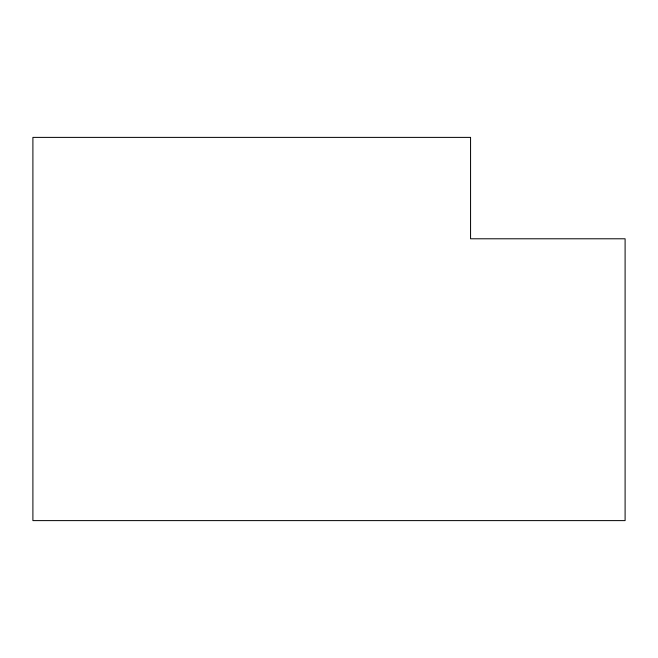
<?xml version="1.0" encoding="UTF-8"?>
<svg xmlns="http://www.w3.org/2000/svg" width="658" height="658" viewBox="0 0 658 658"><rect width="100%" height="100%" fill="white"/><g stroke="black" fill="none" stroke-linecap="round" stroke-linejoin="round"><path stroke-width="0.99" d="M470.56 137.39L32.9 137.39L32.9 520.61L625.1 520.61L625.1 238.788L470.56 238.788L470.56 137.39"/></g></svg>
